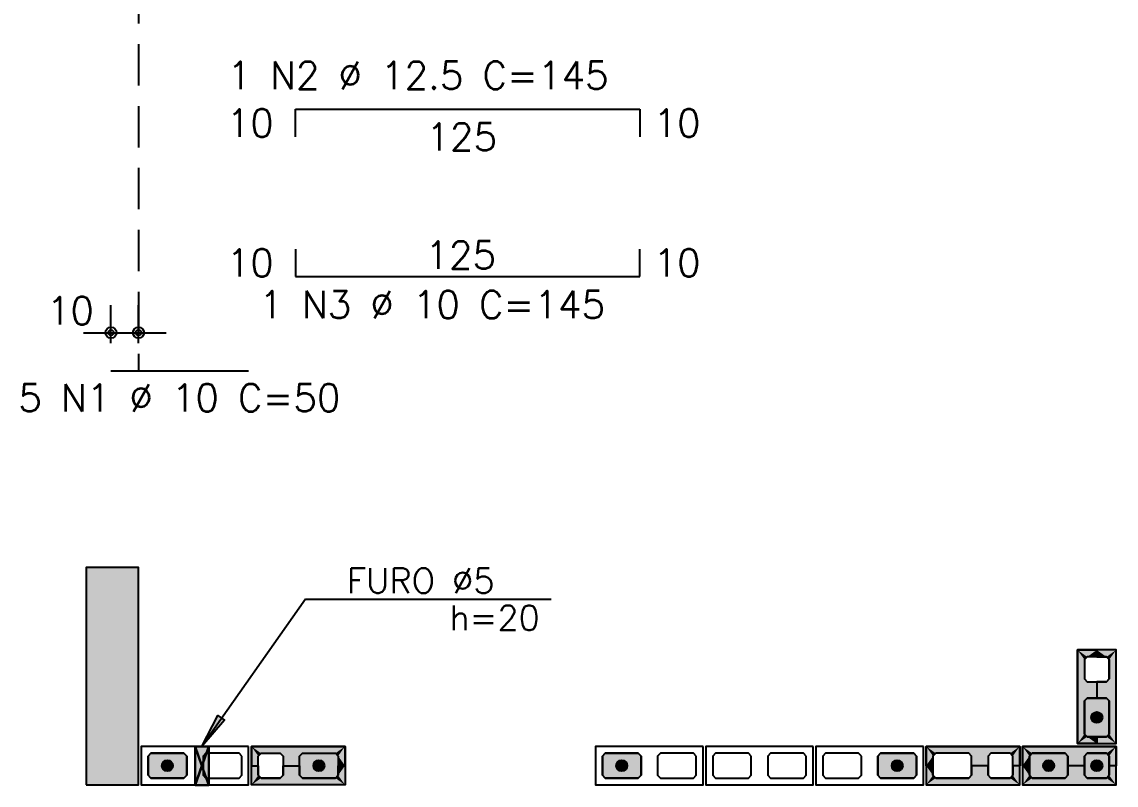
# Model space of a CAD drawing. Extents: x -3 to 120, y -1 to 61.
# Drawn here: x 46.49 to 54.43, y 18.49 to 24.03 of the extents above; entities that cross this region are included whole.
import ezdxf

# ---------------------------------------------------------------- set-up
doc = ezdxf.new("R2010")
doc.units = 0
doc.header["$MEASUREMENT"] = 0
doc.linetypes.add('ESTILO_TQS_0001', pattern=[0.45, 0.3, -0.15])
for name, color, linetype in [('PENA_01', 1, 'CONTINUOUS'), ('PENA_02', 2, 'CONTINUOUS'), ('PENA_03', 3, 'CONTINUOUS'), ('PENA_05', 5, 'CONTINUOUS'), ('PENA_09', 254, 'CONTINUOUS'), ('PENA_11', 252, 'CONTINUOUS'), ('PENA_21', 100, 'CONTINUOUS')]:
    doc.layers.add(name, color=color, linetype=linetype)
doc.styles.get("Standard").update_dxf_attribs({"font": 'ROMANS.SHX'})

msp = doc.modelspace()

# ---------------------------------------------------------------- linework, layer by layer
at = {"layer": 'PENA_01', "linetype": 'ESTILO_TQS_0001'}
msp.add_line((47.3329, 30.6234), (47.3329, 21.5008), dxfattribs=at)
at = {"layer": 'PENA_01', "linetype": 'Continuous'}
for p, q in [((47.1329, 21.7008), (47.1329, 21.9775)), ((47.3329, 21.7008), (47.3329, 21.9775)), ((46.9329, 21.7775), (47.5329, 21.7775))]:
    msp.add_line(p, q, dxfattribs=at)
for points in [[(54.2029, 19.4034), (54.2029, 19.2634), (54.2229, 19.2434), (54.3629, 19.2434), (54.3829, 19.2634), (54.3829, 19.4034), (54.3629, 19.4234), (54.2229, 19.4234), (54.2029, 19.4034)], [(54.2029, 19.1034), (54.2029, 18.8634), (54.2229, 18.8434), (54.3629, 18.8434), (54.3829, 18.8634), (54.3829, 19.1034), (54.3629, 19.1234), (54.2229, 19.1234), (54.2029, 19.1034)], [(47.6829, 18.7034), (47.6629, 18.7234), (47.4229, 18.7234), (47.4029, 18.7034), (47.4029, 18.5634), (47.4229, 18.5434), (47.6629, 18.5434), (47.6829, 18.5634), (47.6829, 18.7034)], [(48.0829, 18.7034), (48.0629, 18.7234), (47.8229, 18.7234), (47.8029, 18.7034), (47.8029, 18.5634), (47.8229, 18.5434), (48.0629, 18.5434), (48.0829, 18.5634), (48.0829, 18.7034)], [(48.2229, 18.7234), (48.3629, 18.7234), (48.3829, 18.7034), (48.3829, 18.5634), (48.3629, 18.5434), (48.2229, 18.5434), (48.2029, 18.5634), (48.2029, 18.7034), (48.2229, 18.7234)], [(48.5229, 18.7234), (48.7629, 18.7234), (48.7829, 18.7034), (48.7829, 18.5634), (48.7629, 18.5434), (48.5229, 18.5434), (48.5029, 18.5634), (48.5029, 18.7034), (48.5229, 18.7234)], [(50.9829, 18.7034), (50.9629, 18.7234), (50.7229, 18.7234), (50.7029, 18.7034), (50.7029, 18.5634), (50.7229, 18.5434), (50.9629, 18.5434), (50.9829, 18.5634), (50.9829, 18.7034)], [(51.3829, 18.7034), (51.3629, 18.7234), (51.1229, 18.7234), (51.1029, 18.7034), (51.1029, 18.5634), (51.1229, 18.5434), (51.3629, 18.5434), (51.3829, 18.5634), (51.3829, 18.7034)], [(51.7829, 18.7034), (51.7629, 18.7234), (51.5229, 18.7234), (51.5029, 18.7034), (51.5029, 18.5634), (51.5229, 18.5434), (51.7629, 18.5434), (51.7829, 18.5634), (51.7829, 18.7034)], [(52.1829, 18.7034), (52.1629, 18.7234), (51.9229, 18.7234), (51.9029, 18.7034), (51.9029, 18.5634), (51.9229, 18.5434), (52.1629, 18.5434), (52.1829, 18.5634), (52.1829, 18.7034)], [(52.5829, 18.7034), (52.5629, 18.7234), (52.3229, 18.7234), (52.3029, 18.7034), (52.3029, 18.5634), (52.3229, 18.5434), (52.5629, 18.5434), (52.5829, 18.5634), (52.5829, 18.7034)], [(52.9829, 18.7034), (52.9629, 18.7234), (52.7229, 18.7234), (52.7029, 18.7034), (52.7029, 18.5634), (52.7229, 18.5434), (52.9629, 18.5434), (52.9829, 18.5634), (52.9829, 18.7034)], [(53.3629, 18.7234), (53.1229, 18.7234), (53.1029, 18.7034), (53.1029, 18.5634), (53.1229, 18.5434), (53.3629, 18.5434), (53.3829, 18.5634), (53.3829, 18.7034), (53.3629, 18.7234)], [(53.6629, 18.7234), (53.5229, 18.7234), (53.5029, 18.7034), (53.5029, 18.5634), (53.5229, 18.5434), (53.6629, 18.5434), (53.6829, 18.5634), (53.6829, 18.7034), (53.6629, 18.7234)], [(54.0629, 18.7234), (53.8229, 18.7234), (53.8029, 18.7034), (53.8029, 18.5634), (53.8229, 18.5434), (54.0629, 18.5434), (54.0829, 18.5634), (54.0829, 18.7034), (54.0629, 18.7234)], [(54.3629, 18.7234), (54.2229, 18.7234), (54.2029, 18.7034), (54.2029, 18.5634), (54.2229, 18.5434), (54.3629, 18.5434), (54.3829, 18.5634), (54.3829, 18.7034), (54.3629, 18.7234)]]:
    msp.add_lwpolyline(points, dxfattribs=at)
at = {"layer": 'PENA_02', "linetype": 'Continuous'}
for points in [[(46.9529, 18.4934), (47.3329, 18.4934), (47.3329, 20.0734), (46.9529, 20.0734), (46.9529, 18.4934)], [(54.1529, 19.4734), (54.1529, 18.7934), (54.4329, 18.7934), (54.4329, 19.4734), (54.1529, 19.4734)], [(48.1329, 18.7734), (47.3529, 18.7734), (47.3529, 18.4934), (48.1329, 18.4934), (48.1329, 18.7734)], [(48.1529, 18.7734), (48.8329, 18.7734), (48.8329, 18.4934), (48.1529, 18.4934), (48.1529, 18.7734)], [(51.4329, 18.7734), (50.6529, 18.7734), (50.6529, 18.4934), (51.4329, 18.4934), (51.4329, 18.7734)], [(52.2329, 18.7734), (51.4529, 18.7734), (51.4529, 18.4934), (52.2329, 18.4934), (52.2329, 18.7734)], [(53.0329, 18.7734), (52.2529, 18.7734), (52.2529, 18.4934), (53.0329, 18.4934), (53.0329, 18.7734)], [(53.7329, 18.7734), (53.0529, 18.7734), (53.0529, 18.4934), (53.7329, 18.4934), (53.7329, 18.7734)], [(54.4329, 18.7734), (53.7529, 18.7734), (53.7529, 18.4934), (54.4329, 18.4934), (54.4329, 18.7734)]]:
    msp.add_lwpolyline(points, dxfattribs=at)
for centre, radius in [((47.1329, 21.7775), 0.04), ((47.1329, 21.7775), 0.02), ((47.3329, 21.7775), 0.04), ((47.3329, 21.7775), 0.02)]:
    msp.add_circle(centre, radius, dxfattribs=at)
at = {"layer": 'PENA_03', "linetype": 'Continuous'}
for p, q in [((47.1329, 21.5008), (47.1329, 21.5008)), ((47.3329, 21.5008), (47.3329, 21.5008)), ((48.5467, 19.8413), (47.7933, 18.773)), ((48.5467, 19.8413), (50.3295, 19.8413)), ((47.8433, 18.4923), (47.7433, 18.773)), ((47.8433, 18.773), (47.7433, 18.493))]:
    msp.add_line(p, q, dxfattribs=at)
for points in [[(46.9529, 18.4934), (47.3329, 18.4934), (47.3329, 20.0734), (46.9529, 20.0734), (46.9529, 18.4934)], [(54.3629, 19.1234), (54.3829, 19.1034), (54.3829, 18.8634), (54.3629, 18.8434), (54.2229, 18.8434), (54.2029, 18.8634), (54.2029, 19.1034), (54.2229, 19.1234), (54.3629, 19.1234)], [(47.7933, 18.773), (47.908, 18.9971), (47.9565, 18.9647), (47.7933, 18.773)], [(47.7433, 18.773), (47.8433, 18.773), (47.8433, 18.4923), (47.7433, 18.4923), (47.7433, 18.773)], [(47.6829, 18.5634), (47.6629, 18.5434), (47.4229, 18.5434), (47.4029, 18.5634), (47.4029, 18.7034), (47.4229, 18.7234), (47.6629, 18.7234), (47.6829, 18.7034), (47.6829, 18.5634)], [(48.7829, 18.5634), (48.7629, 18.5434), (48.5229, 18.5434), (48.5029, 18.5634), (48.5029, 18.7034), (48.5229, 18.7234), (48.7629, 18.7234), (48.7829, 18.7034), (48.7829, 18.5634)], [(50.9829, 18.5634), (50.9629, 18.5434), (50.7229, 18.5434), (50.7029, 18.5634), (50.7029, 18.7034), (50.7229, 18.7234), (50.9629, 18.7234), (50.9829, 18.7034), (50.9829, 18.5634)], [(52.9829, 18.5634), (52.9629, 18.5434), (52.7229, 18.5434), (52.7029, 18.5634), (52.7029, 18.7034), (52.7229, 18.7234), (52.9629, 18.7234), (52.9829, 18.7034), (52.9829, 18.5634)], [(54.0829, 18.5634), (54.0629, 18.5434), (53.8229, 18.5434), (53.8029, 18.5634), (53.8029, 18.7034), (53.8229, 18.7234), (54.0629, 18.7234), (54.0829, 18.7034), (54.0829, 18.5634)], [(54.3629, 18.7234), (54.3829, 18.7034), (54.3829, 18.5634), (54.3629, 18.5434), (54.2229, 18.5434), (54.2029, 18.5634), (54.2029, 18.7034), (54.2229, 18.7234), (54.3629, 18.7234)]]:
    msp.add_lwpolyline(points, dxfattribs=at)
for centre in [(54.2929, 18.9834), (47.5429, 18.6334), (48.6429, 18.6334), (50.8429, 18.6334), (52.8429, 18.6334), (53.9429, 18.6334), (54.2929, 18.6334)]:
    msp.add_circle(centre, 0.04, dxfattribs=at)
for points in [[(47.7933, 18.773), (47.908, 18.9971), (47.9565, 18.9647)], [(54.3329, 18.9834), (54.2729, 19.018), (54.2553, 18.997)], [(54.3329, 18.9834), (54.2553, 18.997), (54.2553, 18.9697)], [(54.3329, 18.9834), (54.2999, 19.0228), (54.2729, 19.018)], [(54.3329, 18.9834), (54.3236, 19.0091), (54.2999, 19.0228)], [(47.7933, 18.773), (47.9565, 18.9647), (47.7933, 18.773)], [(54.3329, 18.9834), (54.2553, 18.9697), (54.2729, 18.9487)], [(54.3329, 18.9834), (54.2729, 18.9487), (54.2999, 18.944)], [(54.3329, 18.9834), (54.2999, 18.944), (54.3236, 18.9577)], [(54.3329, 18.9834), (54.3236, 18.9577), (54.3329, 18.9834)], [(47.5829, 18.6334), (47.5229, 18.668), (47.5053, 18.647)], [(47.5829, 18.6334), (47.5053, 18.647), (47.5053, 18.6197)], [(47.5829, 18.6334), (47.5053, 18.6197), (47.5229, 18.5987)], [(47.5829, 18.6334), (47.5499, 18.6728), (47.5229, 18.668)], [(47.5829, 18.6334), (47.5229, 18.5987), (47.5499, 18.594)], [(47.5829, 18.6334), (47.5736, 18.6591), (47.5499, 18.6728)], [(47.5829, 18.6334), (47.5499, 18.594), (47.5736, 18.6077)], [(47.5829, 18.6334), (47.5736, 18.6077), (47.5829, 18.6334)], [(48.6829, 18.6334), (48.6229, 18.668), (48.6053, 18.647)], [(48.6829, 18.6334), (48.6053, 18.647), (48.6053, 18.6197)], [(48.6829, 18.6334), (48.6053, 18.6197), (48.6229, 18.5987)], [(48.6829, 18.6334), (48.6499, 18.6728), (48.6229, 18.668)], [(48.6829, 18.6334), (48.6229, 18.5987), (48.6499, 18.594)], [(48.6829, 18.6334), (48.6736, 18.6591), (48.6499, 18.6728)], [(48.6829, 18.6334), (48.6499, 18.594), (48.6736, 18.6077)], [(48.6829, 18.6334), (48.6736, 18.6077), (48.6829, 18.6334)], [(50.8829, 18.6334), (50.8229, 18.668), (50.8053, 18.647)], [(50.8829, 18.6334), (50.8053, 18.647), (50.8053, 18.6197)], [(50.8829, 18.6334), (50.8053, 18.6197), (50.8229, 18.5987)], [(50.8829, 18.6334), (50.8499, 18.6728), (50.8229, 18.668)], [(50.8829, 18.6334), (50.8229, 18.5987), (50.8499, 18.594)], [(50.8829, 18.6334), (50.8736, 18.6591), (50.8499, 18.6728)], [(50.8829, 18.6334), (50.8499, 18.594), (50.8736, 18.6077)], [(50.8829, 18.6334), (50.8736, 18.6077), (50.8829, 18.6334)], [(52.8829, 18.6334), (52.8229, 18.668), (52.8053, 18.647)], [(52.8829, 18.6334), (52.8053, 18.647), (52.8053, 18.6197)], [(52.8829, 18.6334), (52.8053, 18.6197), (52.8229, 18.5987)], [(52.8829, 18.6334), (52.8499, 18.6728), (52.8229, 18.668)], [(52.8829, 18.6334), (52.8229, 18.5987), (52.8499, 18.594)], [(52.8829, 18.6334), (52.8736, 18.6591), (52.8499, 18.6728)], [(52.8829, 18.6334), (52.8499, 18.594), (52.8736, 18.6077)], [(52.8829, 18.6334), (52.8736, 18.6077), (52.8829, 18.6334)], [(53.9829, 18.6334), (53.9229, 18.668), (53.9053, 18.647)], [(53.9829, 18.6334), (53.9053, 18.647), (53.9053, 18.6197)], [(53.9829, 18.6334), (53.9053, 18.6197), (53.9229, 18.5987)], [(53.9829, 18.6334), (53.9499, 18.6728), (53.9229, 18.668)], [(53.9829, 18.6334), (53.9229, 18.5987), (53.9499, 18.594)], [(53.9829, 18.6334), (53.9736, 18.6591), (53.9499, 18.6728)], [(53.9829, 18.6334), (53.9499, 18.594), (53.9736, 18.6077)], [(53.9829, 18.6334), (53.9736, 18.6077), (53.9829, 18.6334)], [(54.3329, 18.6334), (54.2729, 18.668), (54.2553, 18.647)], [(54.3329, 18.6334), (54.2553, 18.647), (54.2553, 18.6197)], [(54.3329, 18.6334), (54.2553, 18.6197), (54.2729, 18.5987)], [(54.3329, 18.6334), (54.2999, 18.6728), (54.2729, 18.668)], [(54.3329, 18.6334), (54.2729, 18.5987), (54.2999, 18.594)], [(54.3329, 18.6334), (54.3236, 18.6591), (54.2999, 18.6728)], [(54.3329, 18.6334), (54.2999, 18.594), (54.3236, 18.6077)], [(54.3329, 18.6334), (54.3236, 18.6077), (54.3329, 18.6334)]]:
    msp.add_solid(points, dxfattribs=at)
at = {"layer": 'PENA_05', "linetype": 'Continuous'}
for p, q in [((48.4729, 23.1994), (48.4729, 23.3994)), ((48.4729, 23.3994), (50.9729, 23.3994)), ((50.9729, 23.3994), (50.9729, 23.1994)), ((48.4729, 22.385), (48.4729, 22.185)), ((50.9729, 22.185), (50.9729, 22.385)), ((48.4729, 22.185), (50.9729, 22.185)), ((47.1329, 21.5008), (48.1329, 21.5008))]:
    msp.add_line(p, q, dxfattribs=at)
at = {"layer": 'PENA_09', "linetype": 'Continuous'}
for points in [[(47.7932, 18.6329), (47.7433, 18.773), (47.7433, 18.4931), (47.7932, 18.6329)], [(47.8433, 18.773), (47.7433, 18.773), (47.7932, 18.6329), (47.8433, 18.773)], [(47.8433, 18.773), (47.7932, 18.6329), (47.8433, 18.4923), (47.8433, 18.773)], [(47.8433, 18.4923), (47.7932, 18.6329), (47.7433, 18.4931), (47.7433, 18.4923), (47.8433, 18.4923)]]:
    msp.add_lwpolyline(points, dxfattribs=at)
for points in [[(47.7932, 18.6329), (47.7433, 18.773), (47.7433, 18.4931)], [(47.8433, 18.773), (47.7433, 18.773), (47.7932, 18.6329)], [(47.8433, 18.773), (47.7932, 18.6329), (47.8433, 18.773)], [(47.8433, 18.773), (47.7932, 18.6329), (47.8433, 18.4923)], [(47.8433, 18.773), (47.8433, 18.4923), (47.8433, 18.773)], [(47.7932, 18.6329), (47.7433, 18.4931), (47.7932, 18.6329)], [(47.8433, 18.4923), (47.7932, 18.6329), (47.7433, 18.4931)], [(47.8433, 18.4923), (47.7433, 18.4931), (47.7433, 18.4931)], [(47.8433, 18.4923), (47.7433, 18.4931), (47.8433, 18.4923)]]:
    msp.add_solid(points, dxfattribs=at)
at = {"layer": 'PENA_11', "linetype": 'Continuous'}
for points in [[(46.9529, 18.4934), (47.3329, 18.4934), (47.3329, 20.0734)], [(46.9529, 18.4934), (47.3329, 20.0734), (46.9529, 20.0734)], [(46.9529, 18.4934), (46.9529, 20.0734), (46.9529, 18.4934)], [(54.3629, 19.1234), (54.2229, 18.8434), (54.2029, 18.8634)], [(54.3629, 19.1234), (54.2029, 18.8634), (54.2029, 19.1034)], [(54.3629, 19.1234), (54.2029, 19.1034), (54.2229, 19.1234)], [(54.3629, 19.1234), (54.3629, 18.8434), (54.2229, 18.8434)], [(54.3629, 19.1234), (54.2229, 19.1234), (54.3629, 19.1234)], [(54.3629, 19.1234), (54.3829, 19.1034), (54.3829, 18.8634)], [(54.3629, 19.1234), (54.3829, 18.8634), (54.3629, 18.8434)], [(47.6829, 18.5634), (47.4029, 18.7034), (47.4229, 18.7234)], [(47.6829, 18.5634), (47.4029, 18.5634), (47.4029, 18.7034)], [(47.6829, 18.5634), (47.4229, 18.7234), (47.6629, 18.7234)], [(47.6829, 18.5634), (47.6629, 18.7234), (47.6829, 18.7034)], [(47.6829, 18.5634), (47.6829, 18.7034), (47.6829, 18.5634)], [(48.7829, 18.5634), (48.5029, 18.7034), (48.5229, 18.7234)], [(48.7829, 18.5634), (48.5029, 18.5634), (48.5029, 18.7034)], [(48.7829, 18.5634), (48.5229, 18.7234), (48.7629, 18.7234)], [(48.7829, 18.5634), (48.7629, 18.7234), (48.7829, 18.7034)], [(48.7829, 18.5634), (48.7829, 18.7034), (48.7829, 18.5634)], [(50.9829, 18.5634), (50.7029, 18.7034), (50.7229, 18.7234)], [(50.9829, 18.5634), (50.7029, 18.5634), (50.7029, 18.7034)], [(50.9829, 18.5634), (50.7229, 18.7234), (50.9629, 18.7234)], [(50.9829, 18.5634), (50.9629, 18.7234), (50.9829, 18.7034)], [(50.9829, 18.5634), (50.9829, 18.7034), (50.9829, 18.5634)], [(52.9829, 18.5634), (52.7029, 18.7034), (52.7229, 18.7234)], [(52.9829, 18.5634), (52.7029, 18.5634), (52.7029, 18.7034)], [(52.9829, 18.5634), (52.7229, 18.7234), (52.9629, 18.7234)], [(52.9829, 18.5634), (52.9629, 18.7234), (52.9829, 18.7034)], [(52.9829, 18.5634), (52.9829, 18.7034), (52.9829, 18.5634)], [(54.0829, 18.5634), (53.8029, 18.7034), (53.8229, 18.7234)], [(54.0829, 18.5634), (53.8029, 18.5634), (53.8029, 18.7034)], [(54.0829, 18.5634), (53.8229, 18.7234), (54.0629, 18.7234)], [(54.0829, 18.5634), (54.0629, 18.7234), (54.0829, 18.7034)], [(54.0829, 18.5634), (54.0829, 18.7034), (54.0829, 18.5634)], [(54.3629, 18.7234), (54.2229, 18.5434), (54.2029, 18.5634)], [(54.3629, 18.7234), (54.2029, 18.5634), (54.2029, 18.7034)], [(54.3629, 18.7234), (54.2029, 18.7034), (54.2229, 18.7234)], [(54.3629, 18.7234), (54.3629, 18.5434), (54.2229, 18.5434)], [(54.3629, 18.7234), (54.2229, 18.7234), (54.3629, 18.7234)], [(54.3629, 18.7234), (54.3829, 18.7034), (54.3829, 18.5634)], [(54.3629, 18.7234), (54.3829, 18.5634), (54.3629, 18.5434)], [(47.6829, 18.5634), (47.4229, 18.5434), (47.4029, 18.5634)], [(47.6829, 18.5634), (47.6629, 18.5434), (47.4229, 18.5434)], [(48.7829, 18.5634), (48.5229, 18.5434), (48.5029, 18.5634)], [(48.7829, 18.5634), (48.7629, 18.5434), (48.5229, 18.5434)], [(50.9829, 18.5634), (50.7229, 18.5434), (50.7029, 18.5634)], [(50.9829, 18.5634), (50.9629, 18.5434), (50.7229, 18.5434)], [(52.9829, 18.5634), (52.7229, 18.5434), (52.7029, 18.5634)], [(52.9829, 18.5634), (52.9629, 18.5434), (52.7229, 18.5434)], [(54.0829, 18.5634), (53.8229, 18.5434), (53.8029, 18.5634)], [(54.0829, 18.5634), (54.0629, 18.5434), (53.8229, 18.5434)]]:
    msp.add_solid(points, dxfattribs=at)
at = {"layer": 'PENA_21', "linetype": 'Continuous'}
for points in [[(54.2929, 19.4734), (54.2929, 19.4234), (54.2229, 19.4234), (54.2029, 19.4034), (54.2029, 19.2634), (54.2229, 19.2434), (54.2929, 19.2434), (54.2929, 19.1234), (54.2229, 19.1234), (54.2029, 19.1034), (54.2029, 18.8634), (54.2229, 18.8434), (54.2929, 18.8434), (54.2929, 18.7934), (54.1529, 18.7934), (54.1529, 19.4734), (54.2929, 19.4734)], [(54.2929, 19.4734), (54.2929, 19.4234), (54.3629, 19.4234), (54.3829, 19.4034), (54.3829, 19.2634), (54.3629, 19.2434), (54.2929, 19.2434), (54.2929, 19.1234), (54.3629, 19.1234), (54.3829, 19.1034), (54.3829, 18.8634), (54.3629, 18.8434), (54.2929, 18.8434), (54.2929, 18.7934), (54.4329, 18.7934), (54.4329, 19.4734), (54.2929, 19.4734)], [(48.1529, 18.6334), (48.2029, 18.6334), (48.2029, 18.7034), (48.2229, 18.7234), (48.3629, 18.7234), (48.3829, 18.7034), (48.3829, 18.6334), (48.5029, 18.6334), (48.5029, 18.7034), (48.5229, 18.7234), (48.7629, 18.7234), (48.7829, 18.7034), (48.7829, 18.6334), (48.8329, 18.6334), (48.8329, 18.7734), (48.1529, 18.7734), (48.1529, 18.6334)], [(53.7329, 18.6334), (53.6829, 18.6334), (53.6829, 18.7034), (53.6629, 18.7234), (53.5229, 18.7234), (53.5029, 18.7034), (53.5029, 18.6334), (53.3829, 18.6334), (53.3829, 18.7034), (53.3629, 18.7234), (53.1229, 18.7234), (53.1029, 18.7034), (53.1029, 18.6334), (53.0529, 18.6334), (53.0529, 18.7734), (53.7329, 18.7734), (53.7329, 18.6334)], [(54.4329, 18.6334), (54.3829, 18.6334), (54.3829, 18.7034), (54.3629, 18.7234), (54.2229, 18.7234), (54.2029, 18.7034), (54.2029, 18.6334), (54.0829, 18.6334), (54.0829, 18.7034), (54.0629, 18.7234), (53.8229, 18.7234), (53.8029, 18.7034), (53.8029, 18.6334), (53.7529, 18.6334), (53.7529, 18.7734), (54.4329, 18.7734), (54.4329, 18.6334)], [(48.1529, 18.6334), (48.2029, 18.6334), (48.2029, 18.5634), (48.2229, 18.5434), (48.3629, 18.5434), (48.3829, 18.5634), (48.3829, 18.6334), (48.5029, 18.6334), (48.5029, 18.5634), (48.5229, 18.5434), (48.7629, 18.5434), (48.7829, 18.5634), (48.7829, 18.6334), (48.8329, 18.6334), (48.8329, 18.4934), (48.1529, 18.4934), (48.1529, 18.6334)], [(53.7329, 18.6334), (53.6829, 18.6334), (53.6829, 18.5634), (53.6629, 18.5434), (53.5229, 18.5434), (53.5029, 18.5634), (53.5029, 18.6334), (53.3829, 18.6334), (53.3829, 18.5634), (53.3629, 18.5434), (53.1229, 18.5434), (53.1029, 18.5634), (53.1029, 18.6334), (53.0529, 18.6334), (53.0529, 18.4934), (53.7329, 18.4934), (53.7329, 18.6334)], [(54.4329, 18.6334), (54.3829, 18.6334), (54.3829, 18.5634), (54.3629, 18.5434), (54.2229, 18.5434), (54.2029, 18.5634), (54.2029, 18.6334), (54.0829, 18.6334), (54.0829, 18.5634), (54.0629, 18.5434), (53.8229, 18.5434), (53.8029, 18.5634), (53.8029, 18.6334), (53.7529, 18.6334), (53.7529, 18.4934), (54.4329, 18.4934), (54.4329, 18.6334)]]:
    msp.add_lwpolyline(points, dxfattribs=at)
for points in [[(54.2229, 19.4234), (54.2029, 19.4034), (54.1529, 19.4734)], [(54.2229, 19.4234), (54.1529, 19.4734), (54.2929, 19.4734)], [(54.1529, 19.4734), (54.2029, 19.4034), (54.1529, 18.7934)], [(54.2229, 19.4234), (54.2929, 19.4734), (54.2929, 19.4234)], [(54.4329, 19.4734), (54.2929, 19.4734), (54.3629, 19.4234)], [(54.3629, 19.4234), (54.2929, 19.4734), (54.2929, 19.4234)], [(54.3829, 19.4034), (54.4329, 19.4734), (54.3629, 19.4234)], [(54.4329, 18.7934), (54.4329, 19.4734), (54.3829, 19.4034)], [(54.1529, 18.7934), (54.2029, 19.4034), (54.2029, 18.8634)], [(54.2029, 18.8634), (54.2029, 19.4034), (54.2029, 19.2634)], [(54.3829, 19.2634), (54.4329, 18.7934), (54.3829, 19.4034)], [(54.2029, 18.8634), (54.2029, 19.1034), (54.2029, 19.2634)], [(54.2229, 19.2434), (54.2029, 19.1034), (54.2029, 19.2634)], [(54.2229, 19.2434), (54.2229, 19.1234), (54.2029, 19.1034)], [(54.2929, 19.2434), (54.2229, 19.1234), (54.2229, 19.2434)], [(54.2929, 19.2434), (54.2929, 19.1234), (54.2229, 19.1234)], [(54.2929, 19.2434), (54.3629, 19.1234), (54.3629, 19.2434)], [(54.2929, 19.2434), (54.2929, 19.1234), (54.3629, 19.1234)], [(54.3629, 19.2434), (54.3829, 19.1034), (54.3829, 19.2634)], [(54.3629, 19.1234), (54.3829, 19.1034), (54.3629, 19.2434)], [(54.3829, 19.1034), (54.4329, 18.7934), (54.3829, 19.2634)], [(54.3829, 19.1034), (54.3829, 18.8634), (54.4329, 18.7934)], [(54.2229, 18.8434), (54.1529, 18.7934), (54.2029, 18.8634)], [(54.2929, 18.7934), (54.1529, 18.7934), (54.2229, 18.8434)], [(54.2929, 18.8434), (54.2929, 18.7934), (54.2229, 18.8434)], [(54.3629, 18.8434), (54.2929, 18.8434), (54.4329, 18.7934)], [(54.2929, 18.8434), (54.2929, 18.7934), (54.4329, 18.7934)], [(54.3829, 18.8634), (54.3629, 18.8434), (54.4329, 18.7934)], [(48.8329, 18.7734), (48.1529, 18.7734), (48.2229, 18.7234)], [(48.1529, 18.7734), (48.1529, 18.6334), (48.2029, 18.6334)], [(48.1529, 18.7734), (48.2029, 18.6334), (48.2029, 18.7034)], [(48.1529, 18.7734), (48.2029, 18.7034), (48.2229, 18.7234)], [(48.8329, 18.7734), (48.2229, 18.7234), (48.3629, 18.7234)], [(48.8329, 18.7734), (48.3629, 18.7234), (48.3829, 18.7034)], [(48.8329, 18.7734), (48.3829, 18.7034), (48.5229, 18.7234)], [(48.8329, 18.7734), (48.5229, 18.7234), (48.7629, 18.7234)], [(48.8329, 18.7734), (48.7629, 18.7234), (48.7829, 18.7034)], [(48.8329, 18.7734), (48.7829, 18.7034), (48.8329, 18.6334)], [(53.7329, 18.7734), (53.1229, 18.7234), (53.0529, 18.7734)], [(53.1229, 18.7234), (53.1029, 18.7034), (53.0529, 18.7734)], [(53.0529, 18.7734), (53.1029, 18.7034), (53.0529, 18.6334)], [(53.3629, 18.7234), (53.1229, 18.7234), (53.7329, 18.7734)], [(53.3829, 18.7034), (53.3629, 18.7234), (53.7329, 18.7734)], [(53.7329, 18.7734), (53.5229, 18.7234), (53.3829, 18.7034)], [(53.7329, 18.7734), (53.6629, 18.7234), (53.5229, 18.7234)], [(53.7329, 18.7734), (53.6829, 18.7034), (53.6629, 18.7234)], [(53.7329, 18.7734), (53.7329, 18.6334), (53.6829, 18.6334)], [(53.7329, 18.7734), (53.6829, 18.6334), (53.6829, 18.7034)], [(54.4329, 18.7734), (53.8229, 18.7234), (53.7529, 18.7734)], [(53.8229, 18.7234), (53.8029, 18.7034), (53.7529, 18.7734)], [(53.7529, 18.7734), (53.8029, 18.7034), (53.7529, 18.6334)], [(54.0629, 18.7234), (53.8229, 18.7234), (54.4329, 18.7734)], [(54.0829, 18.7034), (54.0629, 18.7234), (54.4329, 18.7734)], [(54.4329, 18.7734), (54.2229, 18.7234), (54.0829, 18.7034)], [(54.4329, 18.7734), (54.3629, 18.7234), (54.2229, 18.7234)], [(54.4329, 18.7734), (54.3829, 18.7034), (54.3629, 18.7234)], [(54.4329, 18.7734), (54.4329, 18.6334), (54.3829, 18.6334)], [(54.4329, 18.7734), (54.3829, 18.6334), (54.3829, 18.7034)], [(48.3829, 18.7034), (48.5029, 18.7034), (48.5229, 18.7234)], [(48.3829, 18.7034), (48.3829, 18.6334), (48.5029, 18.6334)], [(48.3829, 18.7034), (48.5029, 18.6334), (48.5029, 18.7034)], [(48.8329, 18.6334), (48.7829, 18.7034), (48.7829, 18.6334)], [(53.1029, 18.7034), (53.1029, 18.6334), (53.0529, 18.6334)], [(53.3829, 18.6334), (53.3829, 18.7034), (53.5229, 18.7234)], [(53.3829, 18.6334), (53.5229, 18.7234), (53.5029, 18.7034)], [(53.3829, 18.6334), (53.5029, 18.7034), (53.5029, 18.6334)], [(53.8029, 18.7034), (53.8029, 18.6334), (53.7529, 18.6334)], [(54.0829, 18.6334), (54.0829, 18.7034), (54.2229, 18.7234)], [(54.0829, 18.6334), (54.2229, 18.7234), (54.2029, 18.7034)], [(54.0829, 18.6334), (54.2029, 18.7034), (54.2029, 18.6334)], [(48.1529, 18.4934), (48.1529, 18.6334), (48.2029, 18.6334)], [(48.1529, 18.4934), (48.2029, 18.6334), (48.2029, 18.5634)], [(48.3829, 18.5634), (48.3829, 18.6334), (48.5029, 18.6334)], [(48.3829, 18.5634), (48.5029, 18.6334), (48.5029, 18.5634)], [(48.8329, 18.4934), (48.7829, 18.5634), (48.8329, 18.6334)], [(48.8329, 18.6334), (48.7829, 18.5634), (48.7829, 18.6334)], [(53.0529, 18.4934), (53.1029, 18.5634), (53.0529, 18.6334)], [(53.1029, 18.5634), (53.1029, 18.6334), (53.0529, 18.6334)], [(53.3829, 18.6334), (53.3829, 18.5634), (53.5229, 18.5434)], [(53.3829, 18.6334), (53.5229, 18.5434), (53.5029, 18.5634)], [(53.3829, 18.6334), (53.5029, 18.5634), (53.5029, 18.6334)], [(53.7329, 18.4934), (53.7329, 18.6334), (53.6829, 18.6334)], [(53.7329, 18.4934), (53.6829, 18.6334), (53.6829, 18.5634)], [(53.7529, 18.4934), (53.8029, 18.5634), (53.7529, 18.6334)], [(53.8029, 18.5634), (53.8029, 18.6334), (53.7529, 18.6334)], [(54.0829, 18.6334), (54.0829, 18.5634), (54.2229, 18.5434)], [(54.0829, 18.6334), (54.2229, 18.5434), (54.2029, 18.5634)], [(54.0829, 18.6334), (54.2029, 18.5634), (54.2029, 18.6334)], [(54.4329, 18.4934), (54.4329, 18.6334), (54.3829, 18.6334)], [(54.4329, 18.4934), (54.3829, 18.6334), (54.3829, 18.5634)], [(48.1529, 18.4934), (48.2029, 18.5634), (48.2229, 18.5434)], [(48.8329, 18.4934), (48.1529, 18.4934), (48.2229, 18.5434)], [(48.8329, 18.4934), (48.2229, 18.5434), (48.3629, 18.5434)], [(48.8329, 18.4934), (48.3629, 18.5434), (48.3829, 18.5634)], [(48.8329, 18.4934), (48.3829, 18.5634), (48.5229, 18.5434)], [(48.3829, 18.5634), (48.5029, 18.5634), (48.5229, 18.5434)], [(48.8329, 18.4934), (48.5229, 18.5434), (48.7629, 18.5434)], [(48.8329, 18.4934), (48.7629, 18.5434), (48.7829, 18.5634)], [(53.1229, 18.5434), (53.1029, 18.5634), (53.0529, 18.4934)], [(53.7329, 18.4934), (53.1229, 18.5434), (53.0529, 18.4934)], [(53.3629, 18.5434), (53.1229, 18.5434), (53.7329, 18.4934)], [(53.3829, 18.5634), (53.3629, 18.5434), (53.7329, 18.4934)], [(53.7329, 18.4934), (53.5229, 18.5434), (53.3829, 18.5634)], [(53.7329, 18.4934), (53.6629, 18.5434), (53.5229, 18.5434)], [(53.7329, 18.4934), (53.6829, 18.5634), (53.6629, 18.5434)], [(53.8229, 18.5434), (53.8029, 18.5634), (53.7529, 18.4934)], [(54.4329, 18.4934), (53.8229, 18.5434), (53.7529, 18.4934)], [(54.0629, 18.5434), (53.8229, 18.5434), (54.4329, 18.4934)], [(54.0829, 18.5634), (54.0629, 18.5434), (54.4329, 18.4934)], [(54.4329, 18.4934), (54.2229, 18.5434), (54.0829, 18.5634)], [(54.4329, 18.4934), (54.3629, 18.5434), (54.2229, 18.5434)], [(54.4329, 18.4934), (54.3829, 18.5634), (54.3629, 18.5434)]]:
    msp.add_solid(points, dxfattribs=at)

# ---------------------------------------------------------------- texts
at = {"layer": 'PENA_03', "linetype": 'Continuous'}
for s, height, p in [('1 N2 %%c 12.5 C=145', 0.2, (47.9792, 23.5463)), ('10', 0.2, (47.9729, 23.1994)), ('10', 0.2, (51.0729, 23.1994)), ('125', 0.2, (49.4229, 23.0994)), ('125', 0.2, (49.416, 22.2411)), ('10', 0.2, (47.9729, 22.185)), ('10', 0.2, (51.0729, 22.185)), ('10', 0.2, (46.6663, 21.8375)), ('1 N3 %%c 10 C=145', 0.2, (48.2102, 21.8818)), ('5 N1 %%c 10 C=50', 0.2, (46.4602, 21.2048)), ('FURO %%c5', 0.18, (48.8468, 19.8868)), ('h=20', 0.18, (49.592, 19.6172))]:
    msp.add_text(s, height=height, dxfattribs=at).set_placement(p)

doc.saveas('drawing.dxf')
